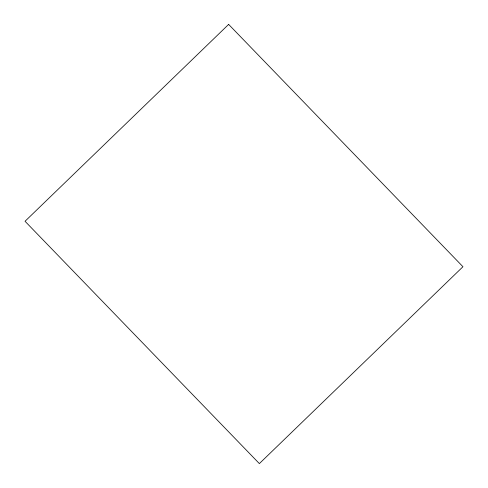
<?xml version="1.0" encoding="UTF-8"?>
<svg xmlns="http://www.w3.org/2000/svg" width="488" height="488" viewBox="0 0 488 488"><rect width="100%" height="100%" fill="white"/><g stroke="black" fill="none" stroke-linecap="round" stroke-linejoin="round"><path stroke-width="0.73" d="M228.64 24.4L25.04 221.278L259.36 463.6L462.959 266.722L228.64 24.4"/></g></svg>
